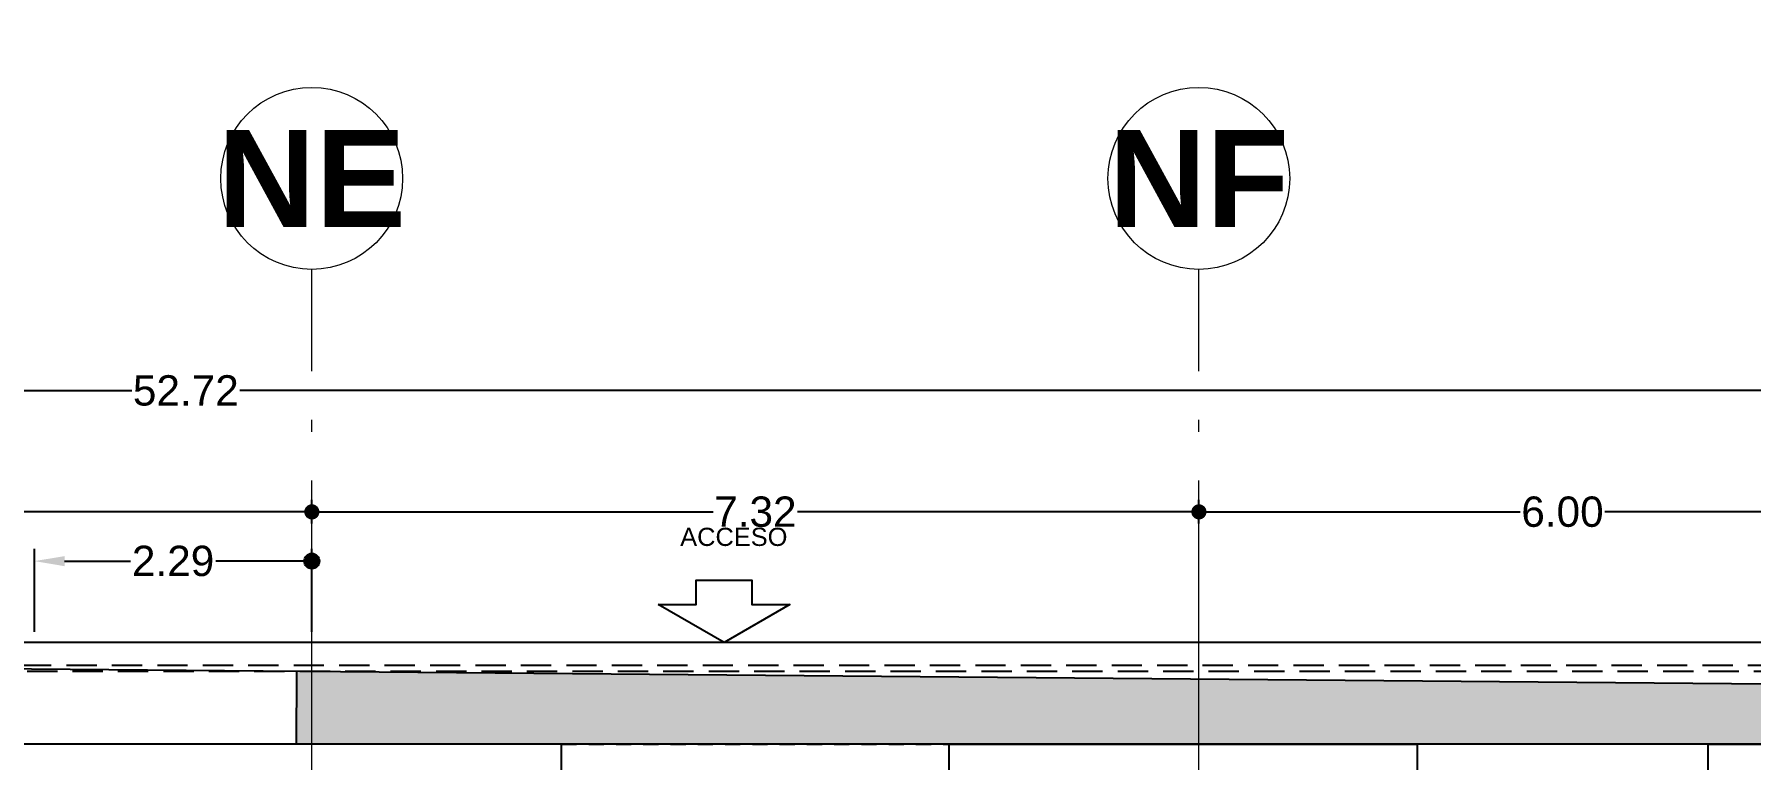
# Model space of a CAD drawing. Header units: metres. Extents: x -22 to 564, y 0 to 143.
# Drawn here: x 19.43 to 33.6, y 55.01 to 60.99 of the extents above; entities that cross this region are included whole.
import ezdxf
from ezdxf.enums import TextEntityAlignment as Align
from ezdxf.xclip import XClip

# ---------------------------------------------------------------- set-up
doc = ezdxf.new("R2010")
doc.units = ezdxf.units.M
doc.header["$XCLIPFRAME"] = 2
for name, pattern in [('EJES630', [6.3, 5.5, -0.4, 0, -0.4]), ('XREF PB NEURO-ONCOLOGIA$0$CONJUNTO TLAHUAC$0$HIDDEN2', [0.1875, 0.125, -0.0625]), ('XREF PB NEURO-ONCOLOGIA$0$DASHED2', [0.375, 0.25, -0.125])]:
    doc.linetypes.add(name, pattern=pattern)
for name, color, linetype in [('COTAS EJES', 8, 'Continuous'), ('COTAS MIXTAS', 8, 'Continuous'), ('EJES BOLAS', 11, 'Continuous'), ('EJES TEXTOS', 3, 'Continuous'), ('TEXTO', 7, 'Continuous'), ('XREF  PB CONJ$0$BANQUETA', 53, 'Continuous'), ('XREF  PB CONJ$0$PARQUE', 251, 'Continuous'), ('XREF PB NEURO-ONCOLOGIA$0$LAMINA MULTIPERFORADA', 9, 'Continuous'), ('XREF PB NEURO-ONCOLOGIA$0$MUROS BAJOS', 2, 'Continuous'), ('XREF PB NEURO-ONCOLOGIA$0$NOVIDESA', 11, 'Continuous'), ('XREF PB NEURO-ONCOLOGIA$0$PROYECCIÓN', 8, 'XREF PB NEURO-ONCOLOGIA$0$CONJUNTO TLAHUAC$0$HIDDEN2')]:
    doc.layers.add(name, color=color, linetype=linetype)
doc.layers.add('EJES', color=11, linetype='EJES630', lineweight=0)
doc.styles.add('100 LOCALES 25', font='arial.ttf', dxfattribs={"height": 0.25})
doc.styles.add('COTAS', font='arial.ttf')
doc.styles.add('EJES', font='arialbd.ttf', dxfattribs={"height": 0.8})
doc.dimstyles.new('100 EJES', dxfattribs={"dimtxt": 0.25, "dimasz": 0.125, "dimexe": 0.1, "dimexo": 0.1, "dimgap": 0.025, "dimtad": 0, "dimtih": 1, "dimtoh": 1, "dimzin": 1, "dimdsep": 46, "dimtxsty": 'COTAS', "dimblk": 'DOT', "dimcen": 0.1, "dimclrd": 256, "dimclre": 256, "dimclrt": 7, "dimadec": 0, "dimazin": 1, "dimtfac": 1, "dimtofl": 0, "dimtmove": 2, "dimatfit": 3, "dimfxl": 1, "dimtolj": 1, "dimtzin": 1, "dimlwd": 25, "dimlwe": -1, "dimarcsym": 0})
doc.dimstyles.new('100 MIXTA', dxfattribs={"dimtxt": 0.25, "dimasz": 0.25, "dimexe": 0.1, "dimexo": 0.1, "dimgap": 0.025, "dimtad": 0, "dimtih": 1, "dimtoh": 1, "dimzin": 1, "dimdsep": 46, "dimtxsty": 'COTAS', "dimblk1": 'PUNTO COTA MIXTA', "dimsah": 1, "dimcen": 0.1, "dimclrd": 256, "dimclre": 256, "dimclrt": 7, "dimadec": 0, "dimazin": 1, "dimtfac": 1, "dimtofl": 0, "dimtmove": 2, "dimatfit": 3, "dimfxl": 1, "dimtolj": 1, "dimtzin": 1, "dimlwd": -1, "dimlwe": -1, "dimarcsym": 0})

# ---------------------------------------------------------------- blocks, each defined once
blk = doc.blocks.new('XREF PB NEURO-ONCOLOGIA')
at = {"layer": 'XREF PB NEURO-ONCOLOGIA$0$LAMINA MULTIPERFORADA', "linetype": 'XREF PB NEURO-ONCOLOGIA$0$DASHED2', "elevation": 0}
for points in [[(-0.751, 60.886), (17.014, 60.886), (17.014, 26.926), (22.312, 26.926), (22.312, -3.054), (-0.751, -3.054)], [(-0.701, 60.836), (16.964, 60.836), (16.964, 26.876), (22.262, 26.876), (22.262, -3.004), (-0.701, -3.004)]]:
    blk.add_lwpolyline(points, close=True, dxfattribs=at)
at = {"layer": 'XREF PB NEURO-ONCOLOGIA$0$MUROS BAJOS'}
blk.add_line((21.662, 12.256, 0), (21.662, 14.656, 0), dxfattribs=at)
at = {"layer": 'XREF PB NEURO-ONCOLOGIA$0$NOVIDESA'}
for p, q in [((21.302, 21.716, 0), (21.662, 21.716, 0)), ((21.302, 18.516, 0), (21.662, 18.516, 0)), ((21.662, 14.656, 0), (21.302, 14.656, 0)), ((21.662, 12.256, 0), (21.302, 12.256, 0))]:
    blk.add_line(p, q, dxfattribs=at)
at = {"layer": 'XREF PB NEURO-ONCOLOGIA$0$NOVIDESA', "elevation": 0}
for points in [[(21.662, 21.716), (21.662, 26.226), (16.362, 26.226)], [(21.662, 18.516), (21.662, 14.656)], [(21.662, 12.256), (21.662, -2.404)]]:
    blk.add_lwpolyline(points, dxfattribs=at)
at = {"layer": 'XREF PB NEURO-ONCOLOGIA$0$PROYECCIÓN'}
blk.add_line((21.662, 21.716, 0), (21.662, 18.516, 0), dxfattribs=at)
blk = doc.blocks.new('XREF  PB CONJ')
at = {"layer": 'XREF  PB CONJ$0$PARQUE', "true_color": 0x136734}
h = blk.add_hatch(dxfattribs=at)
h.set_pattern_fill('CROSS', color=116, scale=0.02, angle=90)
edge = h.paths.add_edge_path()
edge.add_line((3.588, 104.606), (1.694, 104.368))
edge.add_line((1.694, 104.368), (2.478, 17.608))
edge.add_line((2.478, 17.608), (97.731, 17.934))
edge.add_arc((97.725, 19.237), 1.303, 270.2752, 363.1006)
edge.add_line((99.026, 19.307), (96.476, 19.308))
edge.add_line((96.476, 19.308), (96.602, 20.224))
edge.add_line((96.602, 20.224), (62.413, 20.224))
edge.add_arc((58.633, 24.654), 5.823, 229.5247, 310.4753, ccw=False)
edge.add_line((54.853, 20.224), (26.253, 20.219))
edge.add_line((26.253, 20.219), (4.284, 20.03))
edge.add_line((4.284, 20.03), (4.055, 46.691))
edge.add_line((4.055, 46.691), (2.388, 46.691))
edge.add_line((2.388, 46.691), (2.388, 54.803))
edge.add_line((2.388, 54.803), (3.985, 54.803))
edge.add_line((3.985, 54.803), (3.746, 82.668))
edge.add_line((3.746, 82.668), (3.618, 95.256))
edge.add_line((3.618, 95.256), (3.588, 104.606))
at = {"layer": 'XREF  PB CONJ$0$PARQUE'}
h = blk.add_hatch(dxfattribs=at)
h.set_pattern_fill('DOTS', color=26, scale=0.04, angle=360)
edge = h.paths.add_edge_path()
edge.add_line((26.027, 46.526), (35.964, 46.524))
edge.add_line((35.964, 46.524), (48.391, 42.709))
edge.add_line((48.391, 42.709), (49.773, 47.208))
edge.add_arc((51.684, 46.621), 2, 72.8499, 162.9342, ccw=False)
edge.add_line((52.274, 48.532), (97.238, 34.722))
edge.add_arc((95.918, 30.42), 4.5, 0, 72.9342, ccw=False)
edge.add_line((100.418, 30.42), (100.418, 19.507))
edge.add_line((100.418, 19.507), (99.226, 19.507))
edge.add_line((99.226, 19.507), (99.218, 23.307))
edge.add_line((99.218, 23.307), (97.028, 23.307))
edge.add_line((97.028, 23.307), (96.602, 20.224))
edge.add_line((96.602, 20.224), (62.413, 20.224))
edge.add_arc((58.633, 24.657), 5.826, 229.5496, 310.4504, ccw=False)
edge.add_line((54.853, 20.224), (26.253, 20.219))
edge.add_line((26.253, 20.219), (26.027, 46.526))
edge = h.paths.add_edge_path()
edge.add_line((29.121, 38.251), (29.121, 22.408))
edge.add_line((29.121, 22.408), (53.262, 22.408))
edge.add_arc((58.633, 24.65), 5.82, 202.6485, 337.3515)
edge.add_line((64.004, 22.408), (81.843, 22.408))
edge.add_arc((85.279, 25.761), 4.8, 224.3015, 315.6985)
edge.add_line((88.714, 22.408), (95.692, 22.408))
edge.add_line((95.692, 22.408), (95.982, 24.507))
edge.add_line((95.982, 24.507), (98.618, 24.507))
edge.add_line((98.618, 24.507), (98.618, 30.42))
edge.add_arc((95.917, 30.42), 2.7, 0.0028, 72.937)
edge.add_line((96.71, 33.001), (51.744, 46.812))
edge.add_arc((51.684, 46.621), 0.2, 72.6858, 162.9342)
edge.add_line((51.493, 46.68), (50.464, 43.328))
edge.add_arc((47.596, 44.208), 3, 252.9342, 342.9342, ccw=False)
edge.add_line((46.716, 41.34), (39.141, 43.666))
edge.add_arc((35.594, 38.251), 6.472, 56.7734, 180)
at = {"layer": 'XREF  PB CONJ$0$BANQUETA'}
blk.add_lwpolyline([(26.027, 46.526), (35.964, 46.524), (48.391, 42.709), (49.773, 47.208, -0.414645), (52.274, 48.532), (97.238, 34.722, -0.329432), (100.418, 30.42), (100.418, 19.507), (99.226, 19.507), (99.218, 23.307), (97.028, 23.307), (96.602, 20.224), (62.413, 20.224, -0.368675), (54.853, 20.224), (26.253, 20.219), (26.027, 46.526)], format="xyb", dxfattribs=at)
blk = doc.blocks.new('EJE')
at = {"linetype": 'Continuous', "lineweight": 5}
blk.add_circle((0, 0), 0.75, dxfattribs=at)
at = {"layer": 'EJES TEXTOS', "style": 'EJES'}
blk.add_attdef('EJE', text='', height=0.8, dxfattribs=at).set_placement((0, 0), align=Align.MIDDLE_CENTER)
blk = doc.blocks.new('_DOT')
at = {"color": 0, "linetype": 'ByBlock', "lineweight": -2}
blk.add_line((-0.5, 0), (-1, 0), dxfattribs=at)
at = {"color": 0, "linetype": 'ByBlock', "lineweight": -2, "const_width": 0.5}
blk.add_lwpolyline([(-0.25, 0, 1), (0.25, 0, 1)], format="xyb", close=True, dxfattribs=at)
blk = doc.blocks.new('*D113')
at = {"layer": 'COTAS EJES', "transparency": 16777216}
for p, q in [((13.625, 56.953), (13.625, 57.15)), ((21.725, 56.953), (21.725, 57.15))]:
    blk.add_line(p, q, dxfattribs=at)
at = {"layer": 'COTAS EJES', "lineweight": 25, "transparency": 16777216}
for p, q in [((13.75, 57.05), (17.325, 57.05)), ((21.6, 57.05), (18.024, 57.05))]:
    blk.add_line(p, q, dxfattribs=at)
at = {"layer": 'COTAS EJES', "lineweight": 25, "transparency": 16777216, "xscale": 0.125, "yscale": 0.125, "zscale": 0.125, "rotation": 180}
blk.add_blockref('_DOT', (13.625, 57.05), dxfattribs=at)
at = {"layer": 'COTAS EJES', "lineweight": 25, "transparency": 16777216, "xscale": 0.125, "yscale": 0.125, "zscale": 0.125}
blk.add_blockref('_DOT', (21.725, 57.05), dxfattribs=at)
at = {"layer": 'COTAS EJES', "color": 7, "transparency": 16777216, "insert": (17.675, 57.05), "char_height": 0.25, "attachment_point": 5, "style": 'COTAS'}
blk.add_mtext('\\A1;8.10', dxfattribs=at)
blk = doc.blocks.new('*D114')
at = {"layer": 'COTAS EJES', "transparency": 16777216}
for p, q in [((21.725, 56.953), (21.725, 57.15)), ((29.045, 56.953), (29.045, 57.15))]:
    blk.add_line(p, q, dxfattribs=at)
at = {"layer": 'COTAS EJES', "lineweight": 25, "transparency": 16777216}
for p, q in [((21.85, 57.05), (25.037, 57.05)), ((28.92, 57.05), (25.732, 57.05))]:
    blk.add_line(p, q, dxfattribs=at)
at = {"layer": 'COTAS EJES', "lineweight": 25, "transparency": 16777216, "xscale": 0.125, "yscale": 0.125, "zscale": 0.125, "rotation": 180}
blk.add_blockref('_DOT', (21.725, 57.05), dxfattribs=at)
at = {"layer": 'COTAS EJES', "lineweight": 25, "transparency": 16777216, "xscale": 0.125, "yscale": 0.125, "zscale": 0.125}
blk.add_blockref('_DOT', (29.045, 57.05), dxfattribs=at)
at = {"layer": 'COTAS EJES', "color": 7, "transparency": 16777216, "insert": (25.385, 57.05), "char_height": 0.25, "attachment_point": 5, "style": 'COTAS'}
blk.add_mtext('\\A1;7.32', dxfattribs=at)
blk = doc.blocks.new('*D115')
at = {"layer": 'COTAS EJES', "transparency": 16777216}
for p, q in [((29.045, 56.953), (29.045, 57.15)), ((35.045, 56.823), (35.045, 57.15))]:
    blk.add_line(p, q, dxfattribs=at)
at = {"layer": 'COTAS EJES', "lineweight": 25, "transparency": 16777216}
for p, q in [((29.17, 57.05), (31.695, 57.05)), ((34.92, 57.05), (32.395, 57.05))]:
    blk.add_line(p, q, dxfattribs=at)
at = {"layer": 'COTAS EJES', "lineweight": 25, "transparency": 16777216, "xscale": 0.125, "yscale": 0.125, "zscale": 0.125, "rotation": 180}
blk.add_blockref('_DOT', (29.045, 57.05), dxfattribs=at)
at = {"layer": 'COTAS EJES', "lineweight": 25, "transparency": 16777216, "xscale": 0.125, "yscale": 0.125, "zscale": 0.125}
blk.add_blockref('_DOT', (35.045, 57.05), dxfattribs=at)
at = {"layer": 'COTAS EJES', "color": 7, "transparency": 16777216, "insert": (32.045, 57.05), "char_height": 0.25, "attachment_point": 5, "style": 'COTAS'}
blk.add_mtext('\\A1;6.00', dxfattribs=at)
blk = doc.blocks.new('*D120')
at = {"layer": 'COTAS EJES', "transparency": 16777216}
for p, q in [((-5.675, 57.953), (-5.675, 58.15)), ((47.046, 57.919), (47.046, 58.15))]:
    blk.add_line(p, q, dxfattribs=at)
at = {"layer": 'COTAS EJES', "lineweight": 25, "transparency": 16777216}
for p, q in [((-5.55, 58.05), (20.24, 58.05)), ((46.921, 58.05), (21.131, 58.05))]:
    blk.add_line(p, q, dxfattribs=at)
at = {"layer": 'COTAS EJES', "lineweight": 25, "transparency": 16777216, "xscale": 0.125, "yscale": 0.125, "zscale": 0.125, "rotation": 180}
blk.add_blockref('_DOT', (-5.675, 58.05), dxfattribs=at)
at = {"layer": 'COTAS EJES', "lineweight": 25, "transparency": 16777216, "xscale": 0.125, "yscale": 0.125, "zscale": 0.125}
blk.add_blockref('_DOT', (47.046, 58.05), dxfattribs=at)
at = {"layer": 'COTAS EJES', "color": 7, "transparency": 16777216, "insert": (20.685, 58.05), "char_height": 0.25, "attachment_point": 5, "style": 'COTAS'}
blk.add_mtext('\\A1;52.72', dxfattribs=at)
blk = doc.blocks.new('PUNTO COTA MIXTA')
h = blk.add_hatch(color=256)
edge = h.paths.add_edge_path()
edge.add_arc((0, 0), 0.251, 0, 360)
at = {"color": 0, "linetype": 'ByBlock', "lineweight": -2}
blk.add_line((0, 0), (-1.01, 0), dxfattribs=at)
blk.add_circle((0, 0), 0.251)
blk = doc.blocks.new('*D141')
at = {"layer": 'COTAS MIXTAS', "transparency": 16777216}
for p, q in [((19.435, 56.062), (19.435, 56.744)), ((21.725, 56.062), (21.725, 56.744)), ((19.685, 56.644), (20.228, 56.644)), ((21.475, 56.644), (20.932, 56.644))]:
    blk.add_line(p, q, dxfattribs=at)
blk.add_solid([(19.685, 56.685), (19.685, 56.602), (19.435, 56.644)], dxfattribs=at)
at = {"layer": 'COTAS MIXTAS', "transparency": 16777216, "xscale": 0.25, "yscale": 0.25, "zscale": 0.25}
blk.add_blockref('PUNTO COTA MIXTA', (21.725, 56.644), dxfattribs=at)
at = {"layer": 'COTAS MIXTAS', "color": 7, "transparency": 16777216, "insert": (20.58, 56.644), "char_height": 0.25, "attachment_point": 5, "style": 'COTAS'}
blk.add_mtext('\\A1;2.29', dxfattribs=at)

msp = doc.modelspace()

# ---------------------------------------------------------------- block references
at = {"rotation": 90}
msp.add_blockref('XREF PB NEURO-ONCOLOGIA', (45.501, 33.473), dxfattribs=at)

# ---------------------------------------------------------------- next in the draw order: linework, layer by layer
msp.add_lwpolyline([(24.584, 56.287), (24.895, 56.287), (24.895, 56.487), (25.357, 56.487), (25.357, 56.287), (25.668, 56.287), (25.126, 55.974)], close=True)

# ---------------------------------------------------------------- next in the draw order: block references
ref = msp.add_blockref('XREF  PB CONJ', (67.898, 28.71, 0), dxfattribs=dict(rotation=89.50849308405942))
XClip(ref).set_block_clipping_path([(-2.936402334, 82.9334608569), (21.1250270707, 82.9334608569), (21.1250270707, 49.0397586863), (26.6296707885, 49.0397586863), (26.6284018429, 17.4712422498), (-2.8531787476, 17.4341989701)])
at = {"layer": 'EJES BOLAS'}
for p, values in [((21.724, 59.8, 0), {'EJE': 'NE'}), ((29.044, 59.8, 0), {'EJE': 'NF'})]:
    msp.add_blockref('EJE', p, dxfattribs=at).add_auto_attribs(values)

# ---------------------------------------------------------------- next in the draw order: texts
at = {"layer": 'TEXTO', "insert": (24.366, 56.919, 0), "char_height": 0.15, "width": 1.68208, "attachment_point": 1, "style": '100 LOCALES 25'}
msp.add_mtext('\\pxqc;ACCESO', dxfattribs=at)

# ---------------------------------------------------------------- next in the draw order: dimensions: what is measured, and where the dimension line sits
at = {"layer": 'COTAS EJES'}
for base, p1, p2, picture, middle in [((47.046, 58.05, -0.001), (-5.675, 57.853, 0), (47.046, 57.819, 0), '*D120', (20.685, 58.05, -0.001)), ((21.725, 57.05, 0), (13.625, 56.853, 0), (21.725, 56.853, 0), '*D113', (17.675, 57.05, 0)), ((29.045, 57.05, 0), (21.725, 56.853, 0), (29.045, 56.853, 0), '*D114', (25.385, 57.05, 0)), ((35.045, 57.05, 0), (29.045, 56.853, 0), (35.045, 56.723, 0), '*D115', (32.045, 57.05, 0))]:
    dim = msp.add_linear_dim(base=base, p1=p1, p2=p2, dimstyle='100 EJES', dxfattribs=at)
    dim.commit()
    dim.dimension.update_dxf_attribs({"geometry": picture, "text_midpoint": middle})
at = {"layer": 'COTAS MIXTAS'}
dim = msp.add_linear_dim(base=(19.435, 56.644), p1=(21.725, 55.962, 0), p2=(19.435, 55.962, 0), dimstyle='100 MIXTA', dxfattribs=at)
dim.commit()
dim.dimension.update_dxf_attribs({"geometry": '*D141', "text_midpoint": (20.58, 56.644)})

# ---------------------------------------------------------------- next in the draw order: linework, layer by layer
at = {"elevation": 0}
msp.add_lwpolyline([(50.467, 55.973), (18.899, 55.974), (18.899, 50.47), (-14.995, 50.47), (-14.995, 26.408), (50.504, 26.491)], close=True, dxfattribs=at)
at = {"layer": 'EJES'}
for p, q in [((21.725, 32.61), (21.725, 59.05)), ((29.045, 32.61), (29.045, 59.05))]:
    msp.add_line(p, q, dxfattribs=at)

doc.saveas('drawing.dxf')
